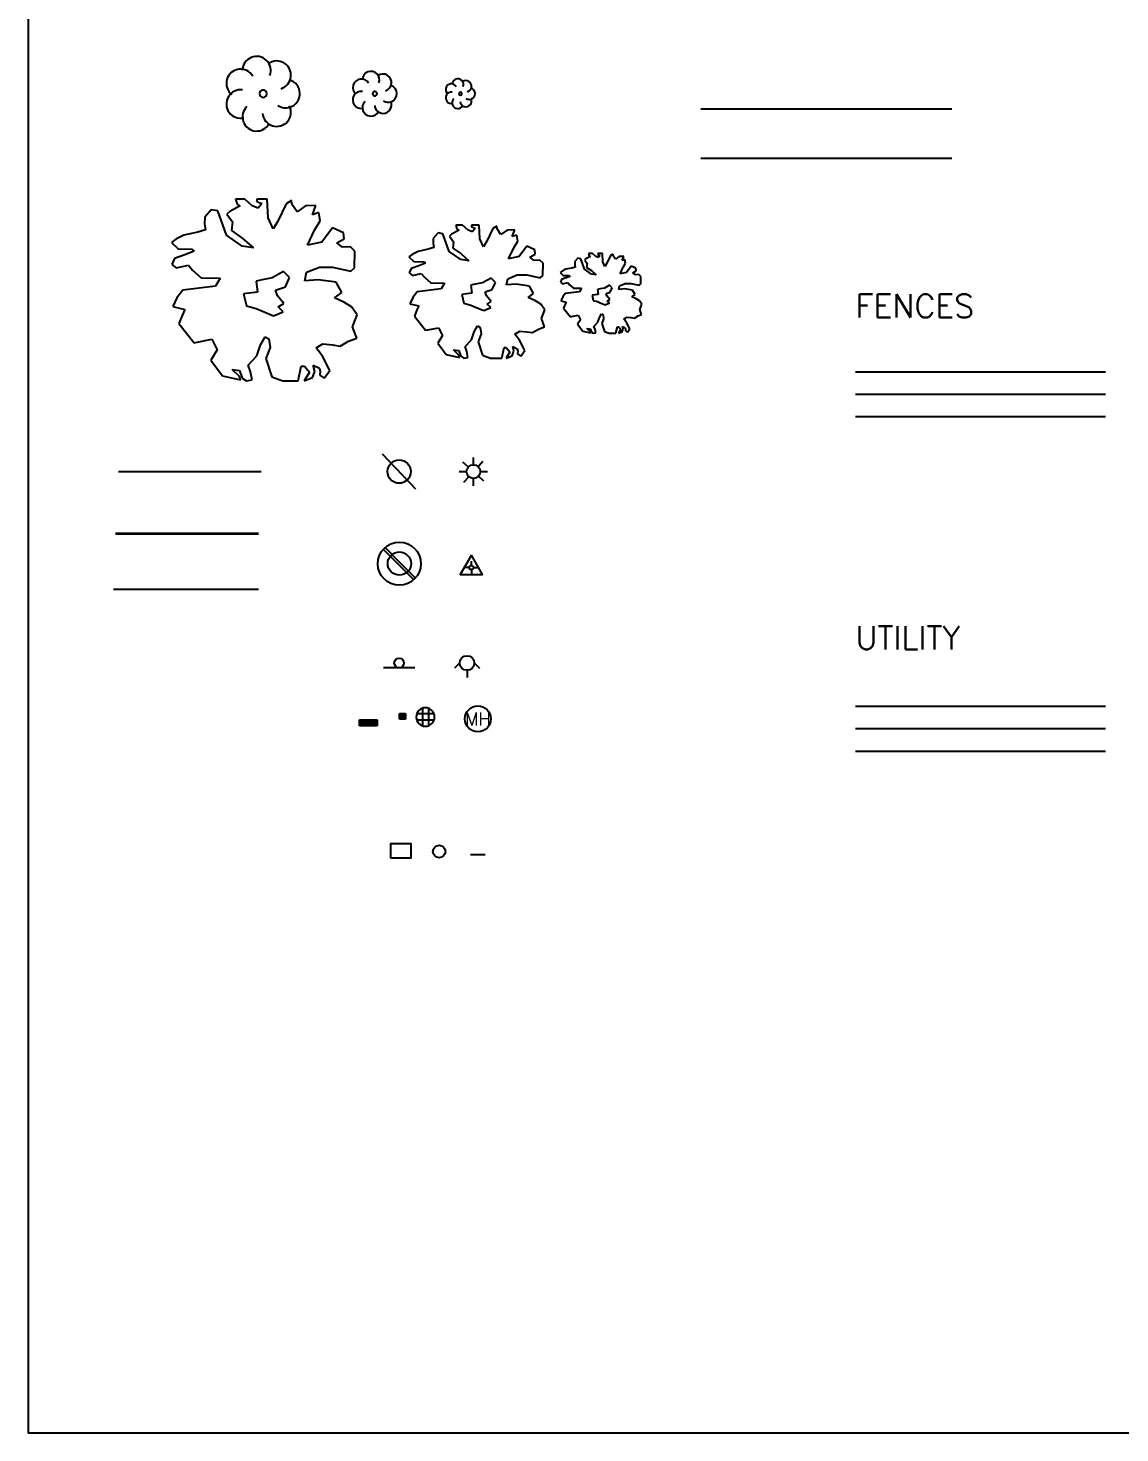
# Model space of a CAD drawing. Header units: metres. Extents: x -7 to 1567, y -1439 to 351.
# Drawn here: x -7.3 to 86.4, y -30.6 to 90.1 of the extents above; entities that cross this region are included whole.
import ezdxf
from ezdxf.enums import TextEntityAlignment as Align
from ezdxf.lldxf.tags import DXFTag

# ---------------------------------------------------------------- set-up
doc = ezdxf.new("R2010")
doc.units = ezdxf.units.M
for name, color, linetype in [('A-BLOCK-LABEL', 7, 'Continuous'), ('S-FENCE', 63, 'FENCELINE2'), ('S-FENCE-GATE', 4, 'Continuous'), ('S-GUARDRAIL', 21, 'FENCELINE2'), ('S-RAILING', 31, 'FENCELINE2'), ('S-SIGN', 1, 'Continuous'), ('U-CATCHBASIN', 3, 'Continuous'), ('U-HANDHOLE', 161, 'Continuous'), ('U-HYDRANT', 10, 'Continuous'), ('U-MANHOLE', 5, 'Continuous'), ('U-MARKER', 110, 'Continuous'), ('U-OVERHEAD-WIRE', 242, 'Over Head Wire'), ('U-POLE-LIGHT', 10, 'Continuous'), ('U-POLE-SIGNAL', 20, 'Continuous'), ('U-POLE-UTILITY', 14, 'Continuous'), ('U-TRANSMISSION-POLE', 12, 'Continuous'), ('U-UTILITY-BOX', 3, 'Continuous'), ('U-UTILITY-ROOF', 144, 'Continuous'), ('U-UTILITY-STRUCTURE', 101, 'Continuous'), ('V-BUSH', 104, 'Continuous'), ('V-RIPRAP', 183, 'Continuous'), ('V-SHRUB', 105, 'TREELINE_L'), ('V-STREE', 92, 'Continuous'), ('V-TREELINE', 96, 'TREELINE_L')]:
    doc.layers.add(name, color=color, linetype=linetype)
doc.layers.add('R-RAILROAD', color=222, linetype='TRACKS', lineweight=35)
doc.styles.get("Standard").update_dxf_attribs({"font": 'simplex.shx'})
doc.linetypes.add('FENCELINE2', pattern='A,0.25,-0.1,[132,ltypeshp.shx,S=0.1,R=0,X=-0.1,Y=0],-0.1,1', length=1.45)
tags = doc.linetypes.add('Over Head Wire', pattern='A,1,-0.2,["OHW",Standard,S=0.1,R=0,X=-0.1,Y=-0.05],-0.25', length=1.45).pattern_tags.tags
tags[6] = DXFTag(74, 10)
doc.linetypes.add('TRACKS', pattern='A,0.15,[130,ltypeshp.shx,S=0.25,R=0,X=0,Y=0],0.15', length=0.3)
doc.linetypes.add('TREELINE_L', pattern='A,0,-0.13,[130,AECCLAND,S=0.13,R=0,X=0,Y=0],-0.12', length=0.25)

# ---------------------------------------------------------------- blocks, each defined once
blk = doc.blocks.new('LP')
at = {"layer": 'U-POLE-LIGHT'}
for p, q in [((0.0001, 0.0479), (0.0001, 0.0995)), ((-0.0356, 0.032), (-0.074, 0.0666)), ((0.0321, 0.0355), (0.0667, 0.0739)), ((-0.0995, 0), (-0.0479, 0)), ((-0.0665, -0.074), (-0.032, -0.0357)), ((0.0001, -0.0995), (0.0001, -0.0479)), ((0.0739, -0.0666), (0.0356, -0.0321)), ((0.0479, 0), (0.0995, 0))]:
    blk.add_line(p, q, dxfattribs=at)
blk.add_circle((0, 0), 0.0479, dxfattribs=at)
blk = doc.blocks.new('UP')
at = {"layer": 'U-POLE-UTILITY'}
blk.add_line((0.0838, 0.0601), (-0.0838, -0.0601), dxfattribs=at)
blk.add_circle((0, 0), 0.0495, dxfattribs=at)
blk = doc.blocks.new('_U-HYDRANT')
for p, q in [((-0.05, 0), (-0.0854, -0.0354)), ((0.05, 0), (0.0854, -0.0354)), ((0, -0.05), (0, -0.1))]:
    blk.add_line(p, q)
blk.add_circle((0, 0), 0.05)
blk = doc.blocks.new('_V-TREE-SINGLE-1')
for p, q in [((-0.0703, 0.1087, -10.101), (-0.0786, 0.0993, -10.101)), ((-0.062, 0.1073, -10.101), (-0.0703, 0.1087, -10.101)), ((-0.051, 0.0769, -10.101), (-0.062, 0.1073, -10.101)), ((-0.0471, 0.1064, -10.101), (-0.0506, 0.1031, -10.101)), ((-0.034, 0.1134, -10.101), (-0.0471, 0.1064, -10.101)), ((-0.0283, 0.1218, -10.101), (-0.0397, 0.1218, -10.101)), ((-0.0397, 0.1218, -10.101), (-0.0379, 0.1157, -10.101)), ((-0.0379, 0.1157, -10.101), (-0.034, 0.1134, -10.101)), ((-0.0187, 0.1134, -10.101), (-0.0283, 0.1218, -10.101)), ((-0.0113, 0.1106, -10.101), (-0.0187, 0.1134, -10.101)), ((0.0001, 0.1218, -10.101), (-0.013, 0.1218, -10.101)), ((-0.013, 0.1218, -10.101), (-0.013, 0.119, -10.101)), ((-0.013, 0.119, -10.101), (-0.0069, 0.1167, -10.101)), ((-0.0069, 0.1167, -10.101), (-0.0113, 0.1106, -10.101)), ((0.0014, 0.0984, -10.101), (0.0001, 0.1218, -10.101)), ((0.0237, 0.1162, -10.101), (0.0132, 0.0942, -10.101)), ((0.0307, 0.1204, -10.101), (0.0237, 0.1162, -10.101)), ((0.0311, 0.1157, -10.101), (0.0307, 0.1204, -10.101)), ((0.0377, 0.1059, -10.101), (0.0311, 0.1157, -10.101)), ((0.0482, 0.1134, -10.101), (0.0377, 0.1059, -10.101)), ((0.0613, 0.1139, -10.101), (0.0482, 0.1134, -10.101)), ((0.0569, 0.1022, -10.101), (0.0613, 0.1139, -10.101)), ((-0.0786, 0.0993, -10.101), (-0.079, 0.0909, -10.101)), ((-0.079, 0.0909, -10.101), (-0.0777, 0.0834, -10.101)), ((-0.0506, 0.1031, -10.101), (-0.0436, 0.0933, -10.101)), ((-0.0436, 0.0933, -10.101), (-0.0449, 0.0825, -10.101)), ((0.0075, 0.0848, -10.101), (0.0014, 0.0984, -10.101)), ((0.0132, 0.0942, -10.101), (0.0075, 0.0848, -10.101)), ((0.0648, 0.105, -10.101), (0.0569, 0.1022, -10.101)), ((0.0596, 0.0829, -10.101), (0.0666, 0.0947, -10.101)), ((0.0666, 0.0947, -10.101), (0.0648, 0.105, -10.101)), ((-0.1149, 0.0717, -10.101), (-0.1205, 0.0675, -10.101)), ((-0.1048, 0.0769, -10.101), (-0.1149, 0.0717, -10.101)), ((-0.0873, 0.0806, -10.101), (-0.1048, 0.0769, -10.101)), ((-0.0777, 0.0834, -10.101), (-0.0873, 0.0806, -10.101)), ((-0.0314, 0.0628, -10.101), (-0.051, 0.0769, -10.101)), ((-0.0449, 0.0825, -10.101), (-0.0314, 0.0731, -10.101)), ((-0.0314, 0.0731, -10.101), (-0.0174, 0.0609, -10.101)), ((0.0508, 0.0642, -10.101), (0.0596, 0.0829, -10.101)), ((0.0823, 0.0858, -10.101), (0.0687, 0.068, -10.101)), ((0.0958, 0.0797, -10.101), (0.0823, 0.0858, -10.101)), ((0.0875, 0.067, -10.101), (0.0967, 0.0722, -10.101)), ((0.0967, 0.0722, -10.101), (0.0958, 0.0797, -10.101)), ((-0.1205, 0.0675, -10.101), (-0.1118, 0.0595, -10.101)), ((-0.1118, 0.0595, -10.101), (-0.0948, 0.0591, -10.101)), ((-0.0917, 0.0567, -10.101), (-0.1035, 0.052, -10.101)), ((-0.0948, 0.0591, -10.101), (-0.0917, 0.0567, -10.101)), ((-0.0174, 0.0609, -10.101), (-0.0314, 0.0628, -10.101)), ((0.0687, 0.068, -10.101), (0.0508, 0.0642, -10.101)), ((0.0945, 0.0614, -10.101), (0.0875, 0.067, -10.101)), ((0.1046, 0.0619, -10.101), (0.0945, 0.0614, -10.101)), ((0.1103, 0.0567, -10.101), (0.1046, 0.0619, -10.101)), ((0.1098, 0.0356, -10.101), (0.1103, 0.0567, -10.101)), ((-0.1166, 0.0474, -10.101), (-0.1197, 0.0399, -10.101)), ((-0.1197, 0.0399, -10.101), (-0.1144, 0.0356, -10.101)), ((-0.1035, 0.052, -10.101), (-0.1166, 0.0474, -10.101)), ((-0.1144, 0.0356, -10.101), (-0.0991, 0.0389, -10.101)), ((-0.0991, 0.0389, -10.101), (-0.0939, 0.0328, -10.101)), ((0.0495, 0.03, -10.101), (0.0657, 0.0366, -10.101)), ((0.0657, 0.0366, -10.101), (0.0819, 0.0366, -10.101)), ((0.0819, 0.0366, -10.101), (0.105, 0.0314, -10.101)), ((0.105, 0.0314, -10.101), (0.1098, 0.0356, -10.101)), ((-0.0939, 0.0328, -10.101), (-0.0829, 0.023, -10.101)), ((-0.0829, 0.023, -10.101), (-0.0593, 0.0225, -10.101)), ((-0.0593, 0.0225, -10.101), (-0.065, 0.0127, -10.101)), ((-0.0064, 0.0207, -10.101), (-0.0139, 0.0188, -10.101)), ((-0.0139, 0.0188, -10.101), (-0.0121, 0.0052, -10.101)), ((0.0062, 0.023, -10.101), (-0.0064, 0.0207, -10.101)), ((0.0207, 0.031, -10.101), (0.0062, 0.023, -10.101)), ((0.0281, 0.0235, -10.101), (0.0207, 0.031, -10.101)), ((0.0228, 0.0117, -10.101), (0.0281, 0.0235, -10.101)), ((0.0473, 0.0192, -10.101), (0.0495, 0.03, -10.101)), ((0.0639, 0.0207, -10.101), (0.0473, 0.0192, -10.101)), ((0.0867, 0.0174, -10.101), (0.0639, 0.0207, -10.101)), ((-0.1061, 0.0075, -10.101), (-0.1135, -0.0023, -10.101)), ((-0.065, 0.0127, -10.101), (-0.1061, 0.0075, -10.101)), ((-0.0121, 0.0052, -10.101), (-0.0296, 0.0029, -10.101)), ((-0.0296, 0.0029, -10.101), (-0.0261, -0.0121, -10.101)), ((0.0106, 0.0075, -10.101), (0.0228, 0.0117, -10.101)), ((0.0128, 0.0005, -10.101), (0.0106, 0.0075, -10.101)), ((0.0211, -0.0093, -10.101), (0.0128, 0.0005, -10.101)), ((0.0845, -0.0023, -10.101), (0.0937, 0.0047, -10.101)), ((0.0937, 0.0047, -10.101), (0.0867, 0.0174, -10.101)), ((-0.1135, -0.0023, -10.101), (-0.1188, -0.0131, -10.101)), ((-0.1188, -0.0131, -10.101), (-0.1035, -0.0168, -10.101)), ((-0.1035, -0.0168, -10.101), (-0.1066, -0.0234, -10.101)), ((-0.0261, -0.0121, -10.101), (-0.0139, -0.0154, -10.101)), ((-0.0139, -0.0154, -10.101), (-0.006, -0.0187, -10.101)), ((0.0137, -0.0135, -10.101), (0.0211, -0.0093, -10.101)), ((0.0202, -0.0196, -10.101), (0.0137, -0.0135, -10.101)), ((0.0972, -0.0079, -10.101), (0.0845, -0.0023, -10.101)), ((0.1059, -0.0135, -10.101), (0.0972, -0.0079, -10.101)), ((0.1133, -0.0234, -10.101), (0.1059, -0.0135, -10.101)), ((-0.1066, -0.0234, -10.101), (-0.1109, -0.0342, -10.101)), ((-0.1109, -0.0342, -10.101), (-0.0917, -0.0585, -10.101)), ((-0.006, -0.0187, -10.101), (0.008, -0.0248, -10.101)), ((0.008, -0.0248, -10.101), (0.0202, -0.0196, -10.101)), ((0.1072, -0.0384, -10.101), (0.1133, -0.0234, -10.101)), ((-0.0086, -0.0613, -10.101), (-0.0025, -0.051, -10.101)), ((-0.0025, -0.051, -10.101), (0.0019, -0.0538, -10.101)), ((0.1024, -0.0566, -10.101), (0.1125, -0.0529, -10.101)), ((0.1125, -0.0529, -10.101), (0.1072, -0.0384, -10.101)), ((-0.0917, -0.0585, -10.101), (-0.0882, -0.058, -10.101)), ((-0.0882, -0.058, -10.101), (-0.0694, -0.0543, -10.101)), ((-0.0628, -0.0674, -10.101), (-0.0707, -0.0805, -10.101)), ((-0.0694, -0.0543, -10.101), (-0.0628, -0.0674, -10.101)), ((-0.013, -0.0749, -10.101), (-0.0086, -0.0613, -10.101)), ((0.0036, -0.0646, -10.101), (-0.0016, -0.0786, -10.101)), ((0.0019, -0.0538, -10.101), (0.0036, -0.0646, -10.101)), ((0.0617, -0.0651, -10.101), (0.0701, -0.0599, -10.101)), ((0.0696, -0.0754, -10.101), (0.0617, -0.0651, -10.101)), ((0.0701, -0.0599, -10.101), (0.0819, -0.0613, -10.101)), ((0.0819, -0.0613, -10.101), (0.0919, -0.0627, -10.101)), ((0.0919, -0.0627, -10.101), (0.1024, -0.0566, -10.101)), ((-0.0707, -0.0805, -10.101), (-0.0563, -0.1002, -10.101)), ((-0.0239, -0.0866, -10.101), (-0.013, -0.0749, -10.101)), ((-0.0209, -0.095, -10.101), (-0.0239, -0.0866, -10.101)), ((-0.0016, -0.0786, -10.101), (0.0058, -0.1016, -10.101)), ((0.039, -0.1063, -10.101), (0.0429, -0.088, -10.101)), ((0.0429, -0.088, -10.101), (0.0469, -0.088, -10.101)), ((0.0469, -0.088, -10.101), (0.053, -0.0955, -10.101)), ((0.06, -0.0946, -10.101), (0.0578, -0.0866, -10.101)), ((0.0578, -0.0866, -10.101), (0.0657, -0.0904, -10.101)), ((0.0788, -0.0936, -10.101), (0.0696, -0.0754, -10.101)), ((-0.0563, -0.1002, -10.101), (-0.0336, -0.1053, -10.101)), ((-0.0349, -0.1011, -10.101), (-0.044, -0.0922, -10.101)), ((-0.044, -0.0922, -10.101), (-0.0349, -0.0936, -10.101)), ((-0.0349, -0.0936, -10.101), (-0.0314, -0.103, -10.101)), ((-0.0336, -0.1053, -10.101), (-0.0349, -0.1011, -10.101)), ((-0.0314, -0.103, -10.101), (-0.0261, -0.1063, -10.101)), ((-0.0261, -0.1063, -10.101), (-0.0191, -0.1053, -10.101)), ((-0.0191, -0.1053, -10.101), (-0.0209, -0.095, -10.101)), ((0.0058, -0.1016, -10.101), (0.0198, -0.1063, -10.101)), ((0.053, -0.0955, -10.101), (0.0464, -0.1063, -10.101)), ((0.0464, -0.1063, -10.101), (0.0569, -0.1025, -10.101)), ((0.0569, -0.1025, -10.101), (0.06, -0.0946, -10.101)), ((0.0657, -0.0904, -10.101), (0.0666, -0.0946, -10.101)), ((0.0666, -0.0946, -10.101), (0.0661, -0.0993, -10.101)), ((0.0661, -0.0993, -10.101), (0.0718, -0.103, -10.101)), ((0.0718, -0.103, -10.101), (0.0788, -0.0936, -10.101)), ((0.0198, -0.1063, -10.101), (0.039, -0.1063, -10.101))]:
    blk.add_line(p, q)
blk = doc.blocks.new('_V-TREE-SINGLE-2')
at = {"ltscale": 100}
for centre, major_axis, start_param, end_param in [((-0.0222, 0.0795), (-0.0345, 0.0345), 3.561995, 7.052628), ((0.0468, 0.0637), (-0.0345, 0.0345), 2.664397, 6.112137), ((-0.0775, 0.0354), (0.0345, 0.0345), 6.03039, 9.53474), ((-0.0775, -0.0354), (-0.0345, 0.0345), -0.925994, 2.589105), ((0, 0), (-0.00893, 0.00893), -0.785398, 5.497787), ((0.0775, 0), (0.0345, 0.0345), 4.248507, 6.80141), ((-0.0222, -0.0795), (-0.0345, 0.0345), -0.028396, 3.445257), ((0.0468, -0.0637), (0.0345, 0.0345), 2.439998, 5.959615), ((0.0775, 0), (0.0345, 0.0345), 3.337596, 4.248507)]:
    blk.add_ellipse(centre, major_axis=major_axis, ratio=1, start_param=start_param, end_param=end_param, dxfattribs=at)
blk = doc.blocks.new('_S-SIGN')
blk.add_line((-0.13, 0.04), (0.13, 0.04))
blk.add_circle((0, 0), 0.04)
blk = doc.blocks.new('Transmission Poles')
at = {"layer": 'U-TRANSMISSION-POLE'}
for points in [[(519514.14, 1536979.4), (519512.84, 1536980.71), (519511.53, 1536982.02)], [(519511.61, 1536982.1), (519511.59, 1536982.08)], [(519514.29, 1536979.55), (519512.98, 1536980.86), (519511.68, 1536982.17)]]:
    blk.add_lwpolyline(points, dxfattribs=at)
for centre, radius in [((519512.91, 1536980.78), 1.85), ((519512.91, 1536980.79), 1)]:
    blk.add_circle(centre, radius, dxfattribs=at)
blk = doc.blocks.new('Traffic Features')
at = {"layer": 'U-POLE-SIGNAL'}
for points in [[(519518.36, 1536980.47), (519517.41, 1536978.82), (519519.32, 1536978.82), (519518.36, 1536980.47)], [(519518.36, 1536979.6), (519518.36, 1536979.97)], [(519518.18, 1536979.42), (519517.81, 1536979.42)], [(519518.36, 1536979.24), (519518.36, 1536978.87)], [(519518.54, 1536979.42), (519518.91, 1536979.42)]]:
    blk.add_lwpolyline(points, dxfattribs=at)
blk.add_circle((519518.36, 1536979.42), 0.182, dxfattribs=at)
blk = doc.blocks.new('_U-CB-ROUND')
at = {"layer": 'U-CATCHBASIN'}
for p, q in [((0.74, 0.26), (-0.74, 0.26)), ((-0.26, 0.74), (-0.26, -0.74)), ((0.26, 0.74), (0.26, -0.74)), ((0.74, -0.26), (-0.74, -0.26))]:
    blk.add_line(p, q, dxfattribs=at)
blk.add_ellipse((0, 0), major_axis=(0.559, 0.559), ratio=1, start_param=5.497787, end_param=11.780972, dxfattribs=at)
blk = doc.blocks.new('MH_BLOCK')
at = {"layer": 'U-MANHOLE'}
blk.add_circle((0, 0), 1, dxfattribs=at)
at = {"layer": 'A-BLOCK-LABEL'}
blk.add_text('MH', height=1, dxfattribs=at).set_placement((0, 0), align=Align.MIDDLE_CENTER)
blk = doc.blocks.new('_U-CATCHBASIN')
at = {"layer": 'U-CATCHBASIN'}
for p, q in [((-0.05, 0.05), (0.05, 0.05)), ((-0.05, -0.05), (-0.05, 0.05)), ((0.05, 0.0167), (-0.05, 0.0167)), ((-0.0167, 0.05), (-0.0167, -0.05)), ((0.0167, 0.05), (0.0167, -0.05)), ((0.05, 0.05), (0.05, -0.05)), ((0.05, -0.0167), (-0.05, -0.0167)), ((0.05, -0.05), (-0.05, -0.05))]:
    blk.add_line(p, q, dxfattribs=at)

msp = doc.modelspace()

# ---------------------------------------------------------------- linework, layer by layer
at = {"layer": 'R-RAILROAD', "ltscale": 2, "flags": 128}
msp.add_lwpolyline([(0.17, 46.64), (12.44, 46.64)], dxfattribs=at)
at = {"layer": 'S-FENCE'}
for points in [[(63.72, 60.55), (85.18, 60.55)], [(0, 41.87), (12.44, 41.87)]]:
    msp.add_lwpolyline(points, dxfattribs=at)
at = {"layer": 'S-FENCE-GATE'}
msp.add_lwpolyline([(327.24, 202.74), (-7.34, 202.74), (-7.34, -30.6), (327.24, -30.6)], close=True, dxfattribs=at)
at = {"layer": 'S-GUARDRAIL'}
msp.add_lwpolyline([(63.72, 58.63), (85.18, 58.63)], dxfattribs=at)
at = {"layer": 'S-RAILING'}
msp.add_lwpolyline([(63.72, 56.71), (85.18, 56.71)], dxfattribs=at)
at = {"layer": 'U-HANDHOLE'}
msp.add_lwpolyline([(23.78, 18.79), (25.55, 18.79), (25.55, 20), (23.78, 20)], close=True, dxfattribs=at)
at = {"layer": 'U-MARKER'}
msp.add_lwpolyline([(30.65, 19.08), (31.91, 19.08)], dxfattribs=at)
at = {"layer": 'U-OVERHEAD-WIRE', "ltscale": 2, "flags": 128}
msp.add_lwpolyline([(0.42, 51.97), (12.68, 51.97)], dxfattribs=at)
at = {"layer": 'U-UTILITY-BOX'}
msp.add_lwpolyline([(63.72, 31.81), (85.18, 31.81)], dxfattribs=at)
at = {"layer": 'U-UTILITY-ROOF'}
msp.add_lwpolyline([(63.72, 29.89), (85.18, 29.89)], dxfattribs=at)
at = {"layer": 'U-UTILITY-STRUCTURE'}
msp.add_lwpolyline([(63.72, 27.97), (85.18, 27.97)], dxfattribs=at)
at = {"layer": 'V-RIPRAP'}
msp.add_circle((27.96, 19.34), 0.533, dxfattribs=at)
at = {"layer": 'V-SHRUB', "ltscale": 2, "flags": 128}
msp.add_lwpolyline([(50.44, 78.88), (71.98, 78.88)], dxfattribs=at)
at = {"layer": 'V-TREELINE', "ltscale": 2, "flags": 128}
msp.add_lwpolyline([(50.44, 83.13), (71.98, 83.13)], dxfattribs=at)

# ---------------------------------------------------------------- block references
at = {"layer": 'S-SIGN', "xscale": 10.41456437114132, "yscale": 10.41456437114132, "zscale": 10.41456437114132, "rotation": 180}
msp.add_blockref('_S-SIGN', (24.52, 35.53), dxfattribs=at)
at = {"layer": 'U-CATCHBASIN'}
msp.add_blockref('_U-CB-ROUND', (26.78, 30.89), dxfattribs=at)
at = {"layer": 'U-CATCHBASIN', "yscale": 4.970431410264801, "zscale": 4.970431410264801}
for p, xscale in [((21.88, 30.39), 15.14987493848711), ((24.81, 30.94), 4.970431410264801)]:
    msp.add_blockref('_U-CATCHBASIN', p, dxfattribs=dict(at, xscale=xscale))
at = {"layer": 'U-HYDRANT', "xscale": 12.5, "yscale": 12.5, "zscale": 12.5}
msp.add_blockref('_U-HYDRANT', (30.35, 35.53), dxfattribs=at)
at = {"layer": 'U-MANHOLE', "xscale": 1.116151917289244, "yscale": 1.116151917289244}
msp.add_blockref('MH_BLOCK', (31.28, 30.73), dxfattribs=at)
at = {"layer": 'U-POLE-LIGHT', "xscale": 12.24483452461758, "yscale": 12.24483452461758, "zscale": 12.24483452461758}
msp.add_blockref('LP', (30.9, 51.97), dxfattribs=at)
at = {"layer": 'U-POLE-SIGNAL'}
msp.add_blockref('Traffic Features', (-519487.64, -1536935.69), dxfattribs=at)
at = {"layer": 'U-POLE-UTILITY', "xscale": 20.20330364039008, "yscale": 20.20330364039008, "zscale": 20.20330364039008, "rotation": 277.9495902246479}
msp.add_blockref('UP', (24.52, 51.97), dxfattribs=at)
at = {"layer": 'U-TRANSMISSION-POLE'}
msp.add_blockref('Transmission Poles', (-519488.37, -1536936.72), dxfattribs=at)
at = {"layer": 'V-BUSH', "zscale": 40.57906820182188}
for p, xscale, yscale in [((12.84, 84.43), 25, 25), ((22.43, 84.43), 15, 15), ((29.78, 84.43), 10, 10)]:
    msp.add_blockref('_V-TREE-SINGLE-2', p, dxfattribs=dict(at, xscale=xscale, yscale=yscale))
at = {"layer": 'V-STREE', "zscale": 68.30343527185222}
for p, xscale, yscale in [((13.19, 67.04, 402.46), 68.30343527185222, 68.30343527185222), ((31.38, 67.04, 402.46), 50, 50), ((41.97, 67.04, 402.46), 30, 30)]:
    msp.add_blockref('_V-TREE-SINGLE-1', p, dxfattribs=dict(at, xscale=xscale, yscale=yscale))

# ---------------------------------------------------------------- texts
at = {"char_height": 2, "attachment_point": 1}
for s, width, insert in [('FENCES ', 12.6082, (63.71, 67.2)), ('UTILITY', 12.8566, (63.71, 38.7))]:
    msp.add_mtext_dynamic_manual_height_columns(s, width=width, gutter_width=1, heights=[0], dxfattribs=dict(at, insert=insert))

doc.saveas('drawing.dxf')
